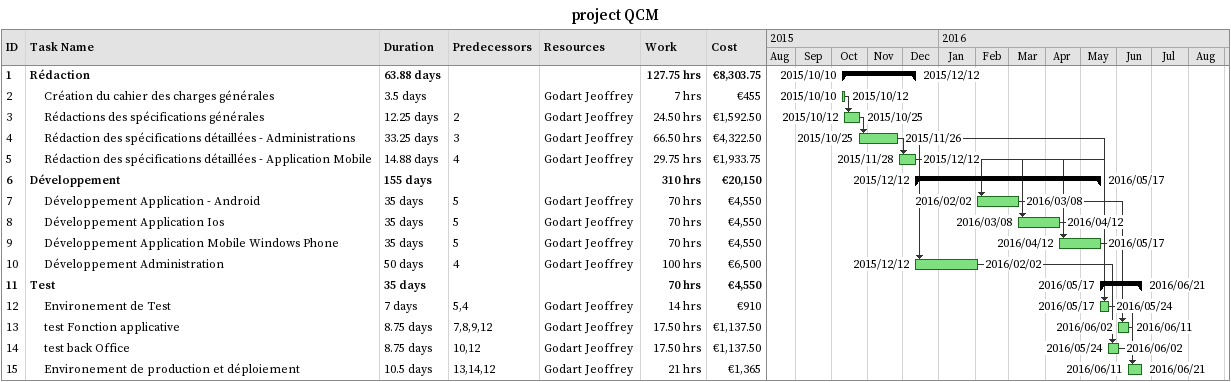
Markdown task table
project QCM

| ID | Level | Task | Duration | Start | Finish | Predecessors | Resources | Work (h) | Cost (€) |
|---|---|---|---|---|---|---|---|---|---|
| 1 | 1 | **Rédaction** | 63.88d | 2015-10-10 | 2015-12-12 |  |  | 127.75 | 8303.75 |
| 2 | 2 | Création du cahier des charges générales | 3.5d | 2015-10-10 | 2015-10-12 |  | Godart Jeoffrey | 7 | 455 |
| 3 | 2 | Rédactions des spécifications générales | 12.25d | 2015-10-12 | 2015-10-25 | 2 | Godart Jeoffrey | 24.50 | 1592.50 |
| 4 | 2 | Rédaction des spécifications détaillées - Administrations | 33.25d | 2015-10-25 | 2015-11-26 | 3 | Godart Jeoffrey | 66.50 | 4322.50 |
| 5 | 2 | Rédaction des spécifications détaillées - Application Mobile | 14.88d | 2015-11-28 | 2015-12-12 | 4 | Godart Jeoffrey | 29.75 | 1933.75 |
| 6 | 1 | **Développement** | 155d | 2015-12-12 | 2016-05-17 |  |  | 310 | 20150 |
| 7 | 2 | Développement Application - Android | 35d | 2016-02-02 | 2016-03-08 | 5 | Godart Jeoffrey | 70 | 4550 |
| 8 | 2 | Développement Application Ios | 35d | 2016-03-08 | 2016-04-12 | 5 | Godart Jeoffrey | 70 | 4550 |
| 9 | 2 | Développement Application Mobile Windows Phone | 35d | 2016-04-12 | 2016-05-17 | 5 | Godart Jeoffrey | 70 | 4550 |
| 10 | 2 | Développement Administration | 50d | 2015-12-12 | 2016-02-02 | 4 | Godart Jeoffrey | 100 | 6500 |
| 11 | 1 | **Test** | 35d | 2016-05-17 | 2016-06-21 |  |  | 70 | 4550 |
| 12 | 2 | Environement de Test | 7d | 2016-05-17 | 2016-05-24 | 5, 4 | Godart Jeoffrey | 14 | 910 |
| 13 | 2 | test Fonction applicative | 8.75d | 2016-06-02 | 2016-06-11 | 7, 8, 9, 12 | Godart Jeoffrey | 17.50 | 1137.50 |
| 14 | 2 | test back Office | 8.75d | 2016-05-24 | 2016-06-02 | 10, 12 | Godart Jeoffrey | 17.50 | 1137.50 |
| 15 | 2 | Environement de production et déploiement | 10.5d | 2016-06-11 | 2016-06-21 | 13, 14, 12 | Godart Jeoffrey | 21 | 1365 |
